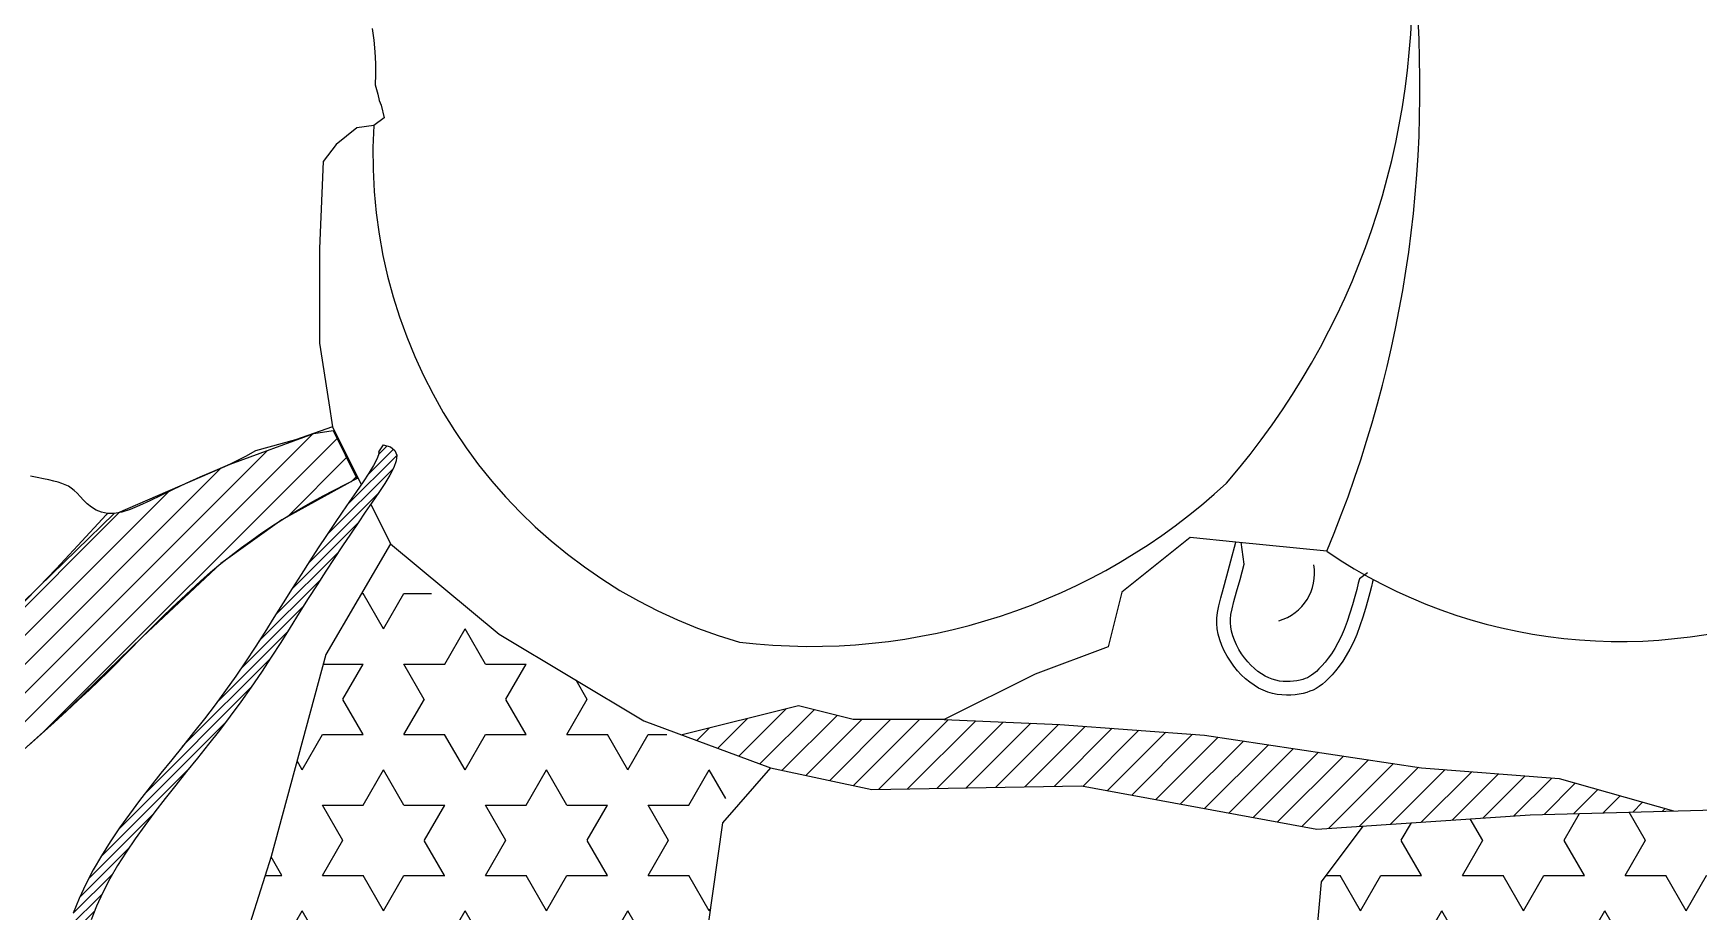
# Model space of a CAD drawing. Extents: x 6164 to 10597, y 5790 to 9750.
# Drawn here: x 7591.8 to 7743.7, y 7010.8 to 7090.9 of the extents above; entities that cross this region are included whole.
import ezdxf

# ---------------------------------------------------------------- set-up
doc = ezdxf.new("R2010")
doc.units = 0
doc.header["$MEASUREMENT"] = 0
for name, color, linetype in [('4', 4, 'CONTINUOUS'), ('7', 7, 'CONTINUOUS'), ('BH', 3, 'CONTINUOUS'), ('TEXT', 3, 'CONTINUOUS')]:
    doc.layers.add(name, color=color, linetype=linetype)
pattern_1 = [(0, (700.8665, -441.975), (0, 6.427667), [3.711015, -3.711015]), (60, (700.8665, -441.975), (-5.56652, 3.21383), [3.711015, -3.711015]), (120, (702.722, -438.761), (-5.56652, -3.21383), [3.711015, -3.711015])]
pattern_2 = [(45, (700.8665, -441.9751), (-1.312042, 1.312042), [])]

# ---------------------------------------------------------------- blocks, each defined once
blk = doc.blocks.new('玩具-02')
at = {"layer": 'BH'}
h = blk.add_hatch(dxfattribs=at)
h.set_pattern_fill('ANSI31', color=256, scale=14.84406, style=0)
h.set_pattern_definition(pattern_2)
edge = h.paths.add_edge_path()
edge.add_line((150.62, -198.39), (160.84, -193.94))
edge.add_line((160.84, -193.94), (168.49, -191.14))
edge.add_line((168.49, -191.14), (170.23, -190.87))
edge.add_line((170.23, -190.87), (172.41, -195.27))
edge.add_line((172.41, -195.27), (165.55, -199.03))
edge.add_line((165.55, -199.03), (160, -203.02))
edge.add_line((160, -203.02), (152.87, -209.68))
edge.add_line((152.87, -209.68), (145.36, -216.98))
edge.add_line((145.36, -216.98), (138.05, -223.53))
edge.add_line((138.05, -223.53), (133.31, -227.87))
edge.add_line((133.31, -227.87), (124.47, -237.68))
edge.add_line((124.47, -237.68), (120.46, -245.17))
edge.add_line((120.46, -245.17), (117.63, -240.78))
edge.add_line((117.63, -240.78), (118.65, -235.65))
edge.add_line((118.65, -235.65), (125.1, -223.65))
edge.add_line((125.1, -223.65), (128.57, -219.21))
edge.add_line((128.57, -219.21), (136.9, -211.49))
edge.add_line((136.9, -211.49), (143.41, -205.12))
edge.add_line((143.41, -205.12), (150.27, -198.46))
h = blk.add_hatch(dxfattribs=at)
h.set_pattern_fill('ANSI31', color=256, scale=4.94802, style=0)
h.set_pattern_definition([(45, (700.8665, -441.97514), (-0.4373473, 0.4373473), [])])
h.paths.add_polyline_path([(174.8, -192.18), (175.47, -192.38), (175.87, -192.7), (176.03, -193.13), (175.99, -193.65), (175.77, -194.26), (175.41, -194.94), (174.94, -195.7), (174.39, -196.52), (173.8, -197.4), (173.17, -198.33), (172.51, -199.3), (171.81, -200.33), (171.08, -201.41), (170.33, -202.54), (169.56, -203.72), (168.77, -204.94), (167.96, -206.21), (167.15, -207.51), (166.31, -208.84), (165.46, -210.2), (164.59, -211.56), (163.69, -212.92), (162.77, -214.28), (161.83, -215.62), (160.86, -216.93), (159.88, -218.22), (158.88, -219.49), (157.88, -220.74), (156.88, -221.98), (155.89, -223.21), (154.92, -224.44), (153.97, -225.66), (153.06, -226.88), (152.19, -228.1), (151.36, -229.32), (150.59, -230.55), (149.88, -231.77), (149.23, -233.01), (148.66, -234.24), (148.17, -235.49), (147.76, -236.74), (147.44, -237.98), (147.2, -239.23), (147.04, -240.45), (146.96, -241.66), (146.95, -242.85), (147.03, -243.99), (147.18, -245.1), (147.4, -246.17), (147.67, -247.18), (147.99, -248.15), (148.33, -249.07), (148.67, -249.94), (149.01, -250.76), (149.32, -251.53), (149.58, -252.25), (149.79, -252.91), (149.92, -253.5), (149.96, -254.02), (149.9, -254.45), (149.72, -254.78), (149.4, -254.99), (148.93, -255.07), (148.3, -255.02), (148.17, -253.61), (148.11, -253.35), (147.94, -252.81), (147.7, -252.16), (147.4, -251.41), (147.07, -250.59), (146.71, -249.69), (146.35, -248.72), (146.01, -247.68), (145.71, -246.57), (145.47, -245.39), (145.3, -244.17), (145.22, -242.9), (145.22, -241.6), (145.31, -240.29), (145.49, -238.95), (145.75, -237.6), (146.1, -236.25), (146.54, -234.9), (147.07, -233.56), (147.68, -232.24), (148.36, -230.94), (149.11, -229.65), (149.91, -228.37), (150.77, -227.11), (151.66, -225.86), (152.59, -224.61), (153.55, -223.37), (154.53, -222.13), (155.53, -220.9), (156.52, -219.66), (157.52, -218.41), (158.51, -217.16), (159.48, -215.89), (160.43, -214.6), (161.35, -213.29), (162.25, -211.96), (163.13, -210.62), (164, -209.27), (164.84, -207.92), (165.68, -206.59), (166.5, -205.28), (167.31, -204.01), (168.1, -202.77), (168.88, -201.58), (169.64, -200.45), (170.37, -199.36), (171.07, -198.33), (171.74, -197.35), (172.37, -196.43), (172.96, -195.56), (173.48, -194.77), (173.91, -194.07), (174.21, -193.5), (174.36, -193.09), (174.4, -192.88), (174.39, -192.85), (174.38, -192.83)])
h = blk.add_hatch(dxfattribs=at)
h.set_pattern_fill('STARS', color=256, scale=29.68812, style=0)
h.set_pattern_definition(pattern_1)
h.paths.add_polyline_path([(158.05, -261.22), (156.51, -274.66), (155.87, -293.91), (173.43, -299.24), (193.42, -298.85), (194.82, -298.65), (198.03, -281.96), (199.95, -260.07), (202.64, -248.55), (206.37, -222.03), (177.09, -204.48), (175.47, -201.2), (169.58, -211.29), (164.58, -229.73), (159.97, -244.32)])
h = blk.add_hatch(dxfattribs=at)
h.set_pattern_fill('ANSI31', color=256, scale=14.84406, style=0)
h.set_pattern_definition(pattern_2)
h.paths.add_polyline_path([(259.91, -227.23), (279.37, -225.91), (292.42, -225.57), (282, -222.62), (269.47, -221.63), (249.68, -218.66), (236.49, -217.68), (225.95, -217.23), (217.65, -217.23), (212.67, -215.99), (202.05, -218.64), (210.1, -221.63), (219.34, -223.61), (238.47, -223.28)])
h = blk.add_hatch(dxfattribs=at)
h.set_pattern_fill('STARS', color=256, scale=29.68812, style=0)
h.set_pattern_definition(pattern_1)
h.paths.add_polyline_path([(299.13, -260.07), (298.36, -240.1), (300.67, -235.87), (309.05, -226.08), (304.1, -225.25), (279.37, -225.91), (264.12, -226.95), (260.31, -232.03), (258.77, -249.31), (255.69, -284.64), (253.77, -297.7), (252.04, -305.38), (254.16, -305), (274.91, -307.3), (297.21, -306.92), (299.9, -301.93), (301.44, -291.17), (299.13, -280.04)])
at = {"layer": '4'}
for points in [[(149.63, -198.45), (149.53, -198.57), (146.95, -201.35), (144.97, -203.48), (143.41, -205.12), (142.11, -206.46)], [(173.68, -197.59), (175.47, -201.2), (185.36, -209.44), (198.56, -217.35), (210.1, -221.63), (219.34, -223.61), (238.47, -223.28), (259.91, -227.23), (279.37, -225.91), (304.1, -225.25), (314, -226.9), (334.12, -217.68), (336.65, -215.71)], [(260.82, -201.89), (252.52, -201.06), (248.37, -200.65), (242.14, -205.62), (240.9, -210.6), (234.25, -213.09), (225.95, -217.23), (217.65, -217.23), (212.67, -215.99), (202.05, -218.64)], [(265.05, -204.46), (265, -204.69), (264.9, -205.11), (264.75, -205.68), (264.57, -206.36), (264.36, -207.11), (264.11, -207.9), (263.84, -208.7), (263.55, -209.47), (263.25, -210.18), (262.93, -210.82), (262.6, -211.39), (262.27, -211.92), (261.94, -212.38), (261.62, -212.8), (261.3, -213.16), (260.99, -213.48), (260.7, -213.76), (260.42, -214.01), (260.14, -214.21), (259.86, -214.39), (259.58, -214.54), (259.29, -214.66), (258.99, -214.76), (258.66, -214.85), (258.31, -214.92), (257.94, -214.97), (257.55, -215), (257.15, -215.01), (256.73, -214.99), (256.31, -214.94), (255.88, -214.85), (255.45, -214.73), (255.03, -214.56), (254.61, -214.36), (254.2, -214.11), (253.8, -213.83), (253.41, -213.52), (253.03, -213.17), (252.68, -212.78), (252.34, -212.37), (252.03, -211.92), (251.74, -211.46), (251.48, -210.97), (251.26, -210.47), (251.07, -209.97), (250.93, -209.46), (250.83, -208.96), (250.79, -208.47), (250.8, -207.98), (250.86, -207.47), (250.98, -206.87), (251.17, -206.15), (251.41, -205.26), (251.72, -204.14), (252.08, -202.76), (252.52, -201.06)], [(225.95, -217.23), (236.49, -217.68), (249.68, -218.66), (269.47, -221.63), (282, -222.62), (292.42, -225.57)]]:
    blk.add_lwpolyline(points, dxfattribs=at)
at = {"layer": '7'}
for points in [[(173.79, -154.24), (173.94, -155.3), (174.04, -156.36), (174.1, -157.41), (174.11, -158.42), (174.07, -159.38), (174.31, -160.21), (174.42, -160.79), (174.62, -161.21), (174.9, -162.37), (173.94, -163.08), (172.39, -163.29), (170.52, -164.81), (169.34, -166.34), (169, -174.29), (169, -182.93), (169.85, -188.35), (170.19, -190.55), (166.8, -191.73), (163.17, -192.72), (162.25, -193.25), (160.84, -193.94), (159.44, -194.55), (158.09, -195.13), (156.82, -195.7), (155.64, -196.27), (154.54, -196.81), (153.52, -197.3), (152.59, -197.73), (151.74, -198.08), (150.96, -198.33), (150.27, -198.46), (149.65, -198.46), (149.11, -198.34), (148.63, -198.14), (148.2, -197.87), (147.82, -197.56), (147.48, -197.23), (147.17, -196.9), (146.89, -196.6), (146.62, -196.35), (146.36, -196.14), (146.1, -195.97), (145.82, -195.83), (145.51, -195.71), (145.17, -195.6), (144.78, -195.5), (144.33, -195.39), (143.82, -195.28), (143.26, -195.16), (142.66, -195.04)], [(170.19, -190.55), (172.79, -195.8)], [(174.8, -192.18), (174.38, -192.83), (174.39, -192.85), (174.4, -192.88), (174.36, -193.09), (174.21, -193.5), (173.91, -194.07), (173.48, -194.77), (172.96, -195.56), (172.37, -196.43), (171.74, -197.35), (171.07, -198.33), (170.37, -199.36), (169.64, -200.45), (168.88, -201.58), (168.1, -202.77), (167.31, -204.01), (166.5, -205.28), (165.68, -206.59), (164.84, -207.92), (164, -209.27), (163.13, -210.62), (162.25, -211.96), (161.35, -213.29), (160.43, -214.6), (159.48, -215.89), (158.51, -217.16), (157.52, -218.41), (156.52, -219.66), (155.53, -220.9), (154.53, -222.13), (153.55, -223.37), (152.59, -224.61), (151.66, -225.86), (150.77, -227.11), (149.91, -228.37), (149.11, -229.65), (148.36, -230.94), (147.68, -232.24), (147.07, -233.56), (146.54, -234.9)], [(174.8, -192.18), (175.47, -192.38), (175.87, -192.7), (176.03, -193.13), (175.99, -193.65), (175.77, -194.26), (175.41, -194.94), (174.94, -195.7), (174.39, -196.52), (173.8, -197.4), (173.17, -198.33), (172.51, -199.3), (171.81, -200.33), (171.08, -201.41), (170.33, -202.54), (169.56, -203.72), (168.77, -204.94), (167.96, -206.21), (167.15, -207.51), (166.31, -208.84), (165.46, -210.2), (164.59, -211.56), (163.69, -212.92), (162.77, -214.28), (161.83, -215.62), (160.86, -216.93), (159.88, -218.22), (158.88, -219.49), (157.88, -220.74), (156.88, -221.98), (155.89, -223.21), (154.92, -224.44), (153.97, -225.66), (153.06, -226.88), (152.19, -228.1), (151.36, -229.32), (150.59, -230.55), (149.88, -231.77), (149.23, -233.01), (148.66, -234.24), (148.17, -235.49)], [(142.47, -219.59), (143.64, -218.54), (144.8, -217.49), (145.93, -216.47), (146.99, -215.48), (147.98, -214.55), (148.88, -213.7), (149.7, -212.9), (150.45, -212.15), (151.16, -211.43), (151.85, -210.73), (152.53, -210.03), (153.22, -209.33), (153.94, -208.6), (154.71, -207.84), (155.52, -207.05), (156.37, -206.25), (157.25, -205.43), (158.15, -204.61), (159.07, -203.81), (160, -203.02), (160.94, -202.27), (161.88, -201.55), (162.81, -200.87), (163.73, -200.22), (164.65, -199.61), (165.55, -199.03), (166.45, -198.47), (167.32, -197.95), (168.18, -197.46), (169.34, -196.83), (172.41, -195.27), (172.5, -195.22)], [(175.47, -201.2), (169.58, -211.29), (164.58, -229.73), (159.97, -244.32), (158.05, -261.22), (156.51, -274.66), (156.13, -286.18), (151.9, -292.71)], [(264.53, -203.86), (263.79, -204.41), (263.69, -204.81), (263.55, -205.37), (263.38, -206.03), (263.17, -206.76), (262.93, -207.53), (262.68, -208.29), (262.41, -209.01), (262.13, -209.65), (261.84, -210.24), (261.54, -210.76), (261.25, -211.23), (260.95, -211.64), (260.66, -212.01), (260.38, -212.33), (260.11, -212.61), (259.87, -212.85), (259.64, -213.04), (259.43, -213.19), (259.24, -213.32), (259.05, -213.42), (258.85, -213.5), (258.63, -213.58), (258.38, -213.64), (258.1, -213.7), (257.8, -213.74), (257.49, -213.77), (257.17, -213.77), (256.84, -213.76), (256.51, -213.72), (256.18, -213.65), (255.85, -213.56), (255.53, -213.43), (255.2, -213.27), (254.87, -213.07), (254.54, -212.84), (254.22, -212.58), (253.91, -212.29), (253.61, -211.97), (253.33, -211.62), (253.06, -211.24), (252.81, -210.84), (252.59, -210.43), (252.4, -210.01), (252.25, -209.59), (252.13, -209.18), (252.06, -208.79), (252.03, -208.42), (252.03, -208.07), (252.08, -207.67), (252.19, -207.15), (252.36, -206.46), (252.6, -205.58), (252.91, -204.46), (253.28, -203.07), (253.03, -201.06)], [(210.1, -221.63), (205.72, -226.66), (202.64, -248.55), (199.95, -260.07), (198.03, -281.96), (196.11, -291.94), (195.16, -298.33)], [(264.12, -226.95), (260.31, -232.03), (258.77, -249.31), (255.69, -284.64), (253.77, -297.7), (252.04, -305.38)]]:
    blk.add_lwpolyline(points, dxfattribs=at)
for centre, radius, start, end in [((199.05, -150.18), 69.57, 319.1681, 3.1684), ((159.97, -159.61), 109.35, 337.2562, 6.975), ((220.14, -165.73), 46.28, 176.7138, 253.8491), ((287.54, -162.6), 47.52, 235.7803, 348.0049), ((213.75, -154.79), 55.77, 263.3286, 312.8633), ((255.22, -203.91), 4.49, 285.826, 10.1111)]:
    blk.add_arc(centre, radius, start, end, dxfattribs=at)
at = {"layer": 'BH'}
blk.add_lwpolyline([(150.62, -198.39), (160.84, -193.94), (168.49, -191.14), (170.23, -190.87), (172.41, -195.27), (165.55, -199.03), (160, -203.02), (152.87, -209.68), (145.36, -216.98), (138.05, -223.53), (133.31, -227.87), (124.47, -237.68), (120.46, -245.17), (120.46, -245.17), (117.63, -240.78), (118.65, -235.65), (125.1, -223.65), (128.57, -219.21), (136.9, -211.49), (143.41, -205.12), (150.27, -198.46)], dxfattribs=at)

msp = doc.modelspace()

# ---------------------------------------------------------------- block references
at = {"layer": 'TEXT'}
msp.add_blockref('玩具-02', (7448.93, 7245.58), dxfattribs=at)

doc.saveas('drawing.dxf')
